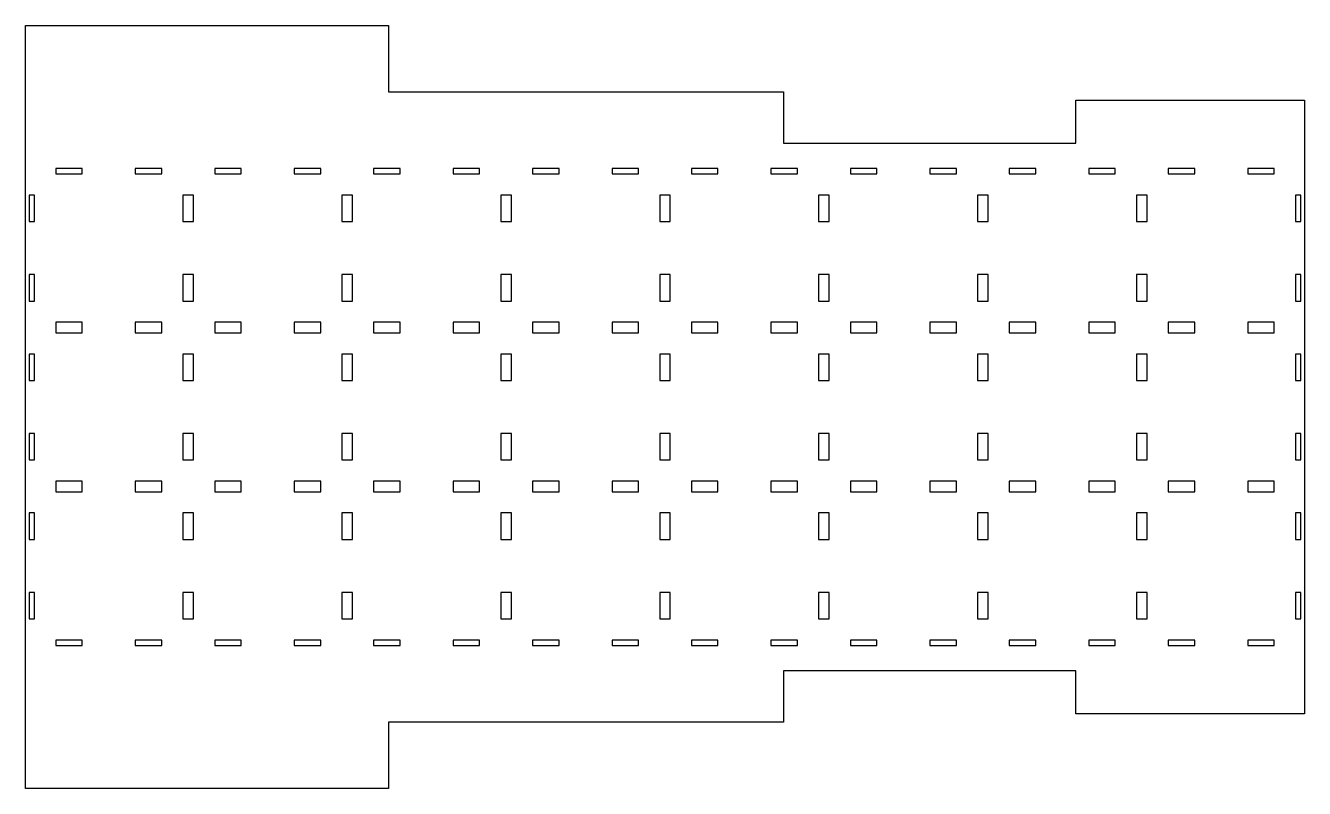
# Model space of a CAD drawing. Header units: millimetres. Extents: x -5794 to -2897, y 0 to 1728.
import ezdxf

# ---------------------------------------------------------------- set-up
doc = ezdxf.new("R2010")
doc.units = ezdxf.units.MM
doc.layers.get('0').update_dxf_attribs({"linetype": 'CONTINUOUS'})

msp = doc.modelspace()

# ---------------------------------------------------------------- linework, layer by layer
for points in [[(-4972, 1728), (-4972, 1578), (-4077, 1578), (-4077, 1462), (-3415, 1462), (-3415, 1559), (-2897, 1559), (-2897, 169), (-3415, 169), (-3415, 266), (-4077, 266), (-4077, 150), (-4972, 150), (-4972, 0), (-5794, 0), (-5794, 1728)], [(-5665.5, 1392), (-5665.5, 1404), (-5725.5, 1404), (-5725.5, 1392)], [(-5545.5, 1392), (-5485.5, 1392), (-5485.5, 1404), (-5545.5, 1404)], [(-5305.5, 1392), (-5305.5, 1404), (-5365.5, 1404), (-5365.5, 1392)], [(-5185.5, 1392), (-5125.5, 1392), (-5125.5, 1404), (-5185.5, 1404)], [(-4945.5, 1392), (-4945.5, 1404), (-5005.5, 1404), (-5005.5, 1392)], [(-4825.5, 1392), (-4765.5, 1392), (-4765.5, 1404), (-4825.5, 1404)], [(-4585.5, 1392), (-4585.5, 1404), (-4645.5, 1404), (-4645.5, 1392)], [(-4465.5, 1392), (-4405.5, 1392), (-4405.5, 1404), (-4465.5, 1404)], [(-4225.5, 1392), (-4225.5, 1404), (-4285.5, 1404), (-4285.5, 1392)], [(-4105.5, 1392), (-4045.5, 1392), (-4045.5, 1404), (-4105.5, 1404)], [(-3865.5, 1392), (-3865.5, 1404), (-3925.5, 1404), (-3925.5, 1392)], [(-3745.5, 1392), (-3685.5, 1392), (-3685.5, 1404), (-3745.5, 1404)], [(-3505.5, 1392), (-3505.5, 1404), (-3565.5, 1404), (-3565.5, 1392)], [(-3385.5, 1392), (-3325.5, 1392), (-3325.5, 1404), (-3385.5, 1404)], [(-3145.5, 1392), (-3145.5, 1404), (-3205.5, 1404), (-3205.5, 1392)], [(-3025.5, 1392), (-2965.5, 1392), (-2965.5, 1404), (-3025.5, 1404)], [(-5773.5, 1284), (-5773.5, 1344), (-5785.5, 1344), (-5785.5, 1284)], [(-5413.5, 1344), (-5437.5, 1344), (-5437.5, 1284), (-5413.5, 1284)], [(-5053.5, 1344), (-5077.5, 1344), (-5077.5, 1284), (-5053.5, 1284)], [(-4693.5, 1344), (-4717.5, 1344), (-4717.5, 1284), (-4693.5, 1284)], [(-4333.5, 1344), (-4357.5, 1344), (-4357.5, 1284), (-4333.5, 1284)], [(-3973.5, 1344), (-3997.5, 1344), (-3997.5, 1284), (-3973.5, 1284)], [(-3613.5, 1344), (-3637.5, 1344), (-3637.5, 1284), (-3613.5, 1284)], [(-3253.5, 1344), (-3277.5, 1344), (-3277.5, 1284), (-3253.5, 1284)], [(-2917.5, 1284), (-2905.5, 1284), (-2905.5, 1344), (-2917.5, 1344)], [(-5773.5, 1164), (-5785.5, 1164), (-5785.5, 1104), (-5773.5, 1104)], [(-5413.5, 1164), (-5437.5, 1164), (-5437.5, 1104), (-5413.5, 1104)], [(-5053.5, 1164), (-5077.5, 1164), (-5077.5, 1104), (-5053.5, 1104)], [(-4693.5, 1164), (-4717.5, 1164), (-4717.5, 1104), (-4693.5, 1104)], [(-4333.5, 1164), (-4357.5, 1164), (-4357.5, 1104), (-4333.5, 1104)], [(-3973.5, 1164), (-3997.5, 1164), (-3997.5, 1104), (-3973.5, 1104)], [(-3613.5, 1164), (-3637.5, 1164), (-3637.5, 1104), (-3613.5, 1104)], [(-3253.5, 1164), (-3277.5, 1164), (-3277.5, 1104), (-3253.5, 1104)], [(-2917.5, 1164), (-2917.5, 1104), (-2905.5, 1104), (-2905.5, 1164)], [(-5725.5, 1056), (-5725.5, 1032), (-5665.5, 1032), (-5665.5, 1056)], [(-5545.5, 1056), (-5545.5, 1032), (-5485.5, 1032), (-5485.5, 1056)], [(-5365.5, 1056), (-5365.5, 1032), (-5305.5, 1032), (-5305.5, 1056)], [(-5185.5, 1056), (-5185.5, 1032), (-5125.5, 1032), (-5125.5, 1056)], [(-5005.5, 1056), (-5005.5, 1032), (-4945.5, 1032), (-4945.5, 1056)], [(-4825.5, 1056), (-4825.5, 1032), (-4765.5, 1032), (-4765.5, 1056)], [(-4645.5, 1056), (-4645.5, 1032), (-4585.5, 1032), (-4585.5, 1056)], [(-4465.5, 1056), (-4465.5, 1032), (-4405.5, 1032), (-4405.5, 1056)], [(-4285.5, 1056), (-4285.5, 1032), (-4225.5, 1032), (-4225.5, 1056)], [(-4105.5, 1056), (-4105.5, 1032), (-4045.5, 1032), (-4045.5, 1056)], [(-3925.5, 1056), (-3925.5, 1032), (-3865.5, 1032), (-3865.5, 1056)], [(-3745.5, 1056), (-3745.5, 1032), (-3685.5, 1032), (-3685.5, 1056)], [(-3565.5, 1056), (-3565.5, 1032), (-3505.5, 1032), (-3505.5, 1056)], [(-3385.5, 1056), (-3385.5, 1032), (-3325.5, 1032), (-3325.5, 1056)], [(-3145.5, 1032), (-3145.5, 1056), (-3205.5, 1056), (-3205.5, 1032)], [(-2965.5, 1032), (-2965.5, 1056), (-3025.5, 1056), (-3025.5, 1032)], [(-5773.5, 924), (-5773.5, 984), (-5785.5, 984), (-5785.5, 924)], [(-5413.5, 984), (-5437.5, 984), (-5437.5, 924), (-5413.5, 924)], [(-5053.5, 984), (-5077.5, 984), (-5077.5, 924), (-5053.5, 924)], [(-4693.5, 984), (-4717.5, 984), (-4717.5, 924), (-4693.5, 924)], [(-4333.5, 984), (-4357.5, 984), (-4357.5, 924), (-4333.5, 924)], [(-3973.5, 984), (-3997.5, 984), (-3997.5, 924), (-3973.5, 924)], [(-3613.5, 984), (-3637.5, 984), (-3637.5, 924), (-3613.5, 924)], [(-3253.5, 984), (-3277.5, 984), (-3277.5, 924), (-3253.5, 924)], [(-2905.5, 984), (-2917.5, 984), (-2917.5, 924), (-2905.5, 924)], [(-5773.5, 804), (-5785.5, 804), (-5785.5, 744), (-5773.5, 744)], [(-5413.5, 804), (-5437.5, 804), (-5437.5, 744), (-5413.5, 744)], [(-5053.5, 804), (-5077.5, 804), (-5077.5, 744), (-5053.5, 744)], [(-4693.5, 804), (-4717.5, 804), (-4717.5, 744), (-4693.5, 744)], [(-4333.5, 804), (-4357.5, 804), (-4357.5, 744), (-4333.5, 744)], [(-3973.5, 804), (-3997.5, 804), (-3997.5, 744), (-3973.5, 744)], [(-3613.5, 804), (-3637.5, 804), (-3637.5, 744), (-3613.5, 744)], [(-3253.5, 804), (-3277.5, 804), (-3277.5, 744), (-3253.5, 744)], [(-2905.5, 744), (-2905.5, 804), (-2917.5, 804), (-2917.5, 744)], [(-5725.5, 696), (-5725.5, 672), (-5665.5, 672), (-5665.5, 696)], [(-5545.5, 696), (-5545.5, 672), (-5485.5, 672), (-5485.5, 696)], [(-5365.5, 696), (-5365.5, 672), (-5305.5, 672), (-5305.5, 696)], [(-5185.5, 696), (-5185.5, 672), (-5125.5, 672), (-5125.5, 696)], [(-5005.5, 696), (-5005.5, 672), (-4945.5, 672), (-4945.5, 696)], [(-4825.5, 696), (-4825.5, 672), (-4765.5, 672), (-4765.5, 696)], [(-4645.5, 696), (-4645.5, 672), (-4585.5, 672), (-4585.5, 696)], [(-4465.5, 696), (-4465.5, 672), (-4405.5, 672), (-4405.5, 696)], [(-4285.5, 696), (-4285.5, 672), (-4225.5, 672), (-4225.5, 696)], [(-4105.5, 696), (-4105.5, 672), (-4045.5, 672), (-4045.5, 696)], [(-3925.5, 696), (-3925.5, 672), (-3865.5, 672), (-3865.5, 696)], [(-3745.5, 696), (-3745.5, 672), (-3685.5, 672), (-3685.5, 696)], [(-3565.5, 696), (-3565.5, 672), (-3505.5, 672), (-3505.5, 696)], [(-3385.5, 696), (-3385.5, 672), (-3325.5, 672), (-3325.5, 696)], [(-3205.5, 696), (-3205.5, 672), (-3145.5, 672), (-3145.5, 696)], [(-3025.5, 696), (-3025.5, 672), (-2965.5, 672), (-2965.5, 696)], [(-5773.5, 564), (-5773.5, 624), (-5785.5, 624), (-5785.5, 564)], [(-5413.5, 624), (-5437.5, 624), (-5437.5, 564), (-5413.5, 564)], [(-5053.5, 624), (-5077.5, 624), (-5077.5, 564), (-5053.5, 564)], [(-4693.5, 624), (-4717.5, 624), (-4717.5, 564), (-4693.5, 564)], [(-4333.5, 624), (-4357.5, 624), (-4357.5, 564), (-4333.5, 564)], [(-3973.5, 624), (-3997.5, 624), (-3997.5, 564), (-3973.5, 564)], [(-3613.5, 624), (-3637.5, 624), (-3637.5, 564), (-3613.5, 564)], [(-3253.5, 624), (-3277.5, 624), (-3277.5, 564), (-3253.5, 564)], [(-2917.5, 564), (-2905.5, 564), (-2905.5, 624), (-2917.5, 624)], [(-5773.5, 444), (-5785.5, 444), (-5785.5, 384), (-5773.5, 384)], [(-5413.5, 444), (-5437.5, 444), (-5437.5, 384), (-5413.5, 384)], [(-5053.5, 444), (-5077.5, 444), (-5077.5, 384), (-5053.5, 384)], [(-4693.5, 444), (-4717.5, 444), (-4717.5, 384), (-4693.5, 384)], [(-4333.5, 444), (-4357.5, 444), (-4357.5, 384), (-4333.5, 384)], [(-3973.5, 444), (-3997.5, 444), (-3997.5, 384), (-3973.5, 384)], [(-3613.5, 444), (-3637.5, 444), (-3637.5, 384), (-3613.5, 384)], [(-3253.5, 444), (-3277.5, 444), (-3277.5, 384), (-3253.5, 384)], [(-2917.5, 444), (-2917.5, 384), (-2905.5, 384), (-2905.5, 444)], [(-5665.5, 336), (-5725.5, 336), (-5725.5, 324), (-5665.5, 324)], [(-5545.5, 336), (-5545.5, 324), (-5485.5, 324), (-5485.5, 336)], [(-5305.5, 336), (-5365.5, 336), (-5365.5, 324), (-5305.5, 324)], [(-5185.5, 336), (-5185.5, 324), (-5125.5, 324), (-5125.5, 336)], [(-4945.5, 336), (-5005.5, 336), (-5005.5, 324), (-4945.5, 324)], [(-4825.5, 336), (-4825.5, 324), (-4765.5, 324), (-4765.5, 336)], [(-4585.5, 336), (-4645.5, 336), (-4645.5, 324), (-4585.5, 324)], [(-4465.5, 336), (-4465.5, 324), (-4405.5, 324), (-4405.5, 336)], [(-4225.5, 336), (-4285.5, 336), (-4285.5, 324), (-4225.5, 324)], [(-4105.5, 336), (-4105.5, 324), (-4045.5, 324), (-4045.5, 336)], [(-3865.5, 336), (-3925.5, 336), (-3925.5, 324), (-3865.5, 324)], [(-3745.5, 336), (-3745.5, 324), (-3685.5, 324), (-3685.5, 336)], [(-3505.5, 336), (-3565.5, 336), (-3565.5, 324), (-3505.5, 324)], [(-3385.5, 336), (-3385.5, 324), (-3325.5, 324), (-3325.5, 336)], [(-3145.5, 336), (-3205.5, 336), (-3205.5, 324), (-3145.5, 324)], [(-3025.5, 336), (-3025.5, 324), (-2965.5, 324), (-2965.5, 336)]]:
    msp.add_lwpolyline(points, close=True)

doc.saveas('drawing.dxf')
